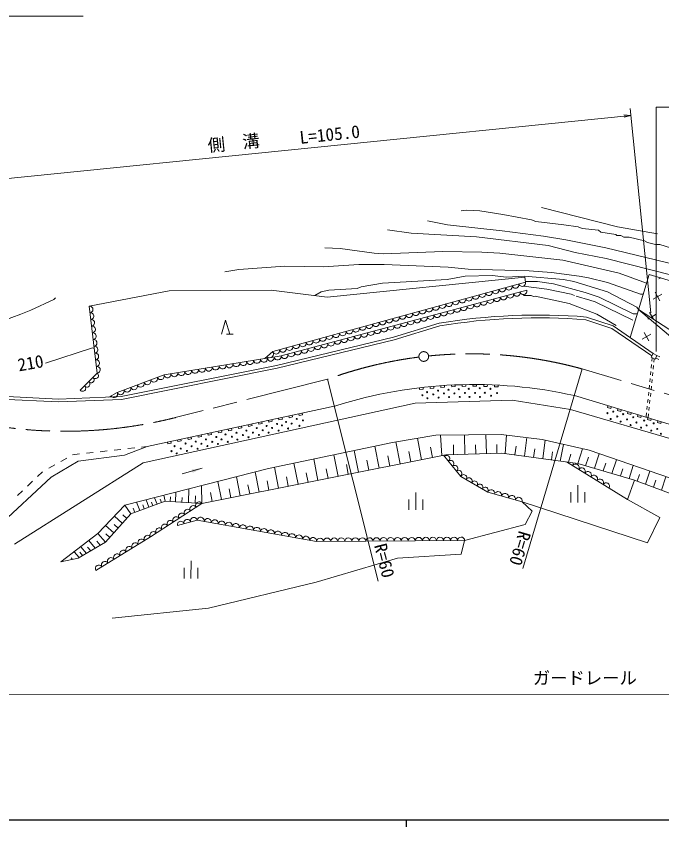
# Model space of a CAD drawing. Units: millimetres, scale not verified. Extents: x 40000 to 680000, y 20000 to 380000.
# Drawn here: x 211822 to 304820, y 204000 to 320800 of the extents above; entities that cross this region are included whole.
import ezdxf
from ezdxf.enums import TextEntityAlignment as Align

# ---------------------------------------------------------------- set-up
doc = ezdxf.new("R2010")
doc.units = ezdxf.units.MM
doc.header["$LTSCALE"] = 1000
doc.linetypes.add('CHAIN', pattern=[18.5, 12, -1.5, 3.5, -1.5])
for name, color, linetype, lineweight in [('M-BGD', 7, 'Continuous', 13), ('M-BMK', 2, 'CHAIN', 13), ('M-STR-HTXT', 7, 'Continuous', 13), ('M-TTL-BAND', 7, 'Continuous', 25)]:
    doc.layers.add(name, color=color, linetype=linetype, lineweight=lineweight)
doc.styles.add('ＭＳ ゴシック', font='')
doc.styles.get('ＭＳ ゴシック').set_extended_font_data('MS Gothic')

# ---------------------------------------------------------------- blocks, each defined once
blk = doc.blocks.new('針葉樹林')
at = {"color": 7, "linetype": 'Continuous', "lineweight": 13}
for p, q in [((-0.6, -1), (0, 1)), ((0, 1), (0.6, -1)), ((0.1, -1), (1.1, -1))]:
    blk.add_line(p, q, dxfattribs=at)
blk = doc.blocks.new('荒地')
at = {"color": 7, "linetype": 'Continuous', "lineweight": 13}
for p, q in [((0, -1.25), (0, 1.25)), ((-1, 0.25), (-1, -1.25)), ((1, 0.25), (1, -1.25))]:
    blk.add_line(p, q, dxfattribs=at)
blk = doc.blocks.new('filled_arrow')
at = {"color": 0, "linetype": 'Continuous', "lineweight": -2}
blk.add_solid([(7.5, 1.25), (0, 0), (7.5, -1.25)], dxfattribs=at)
blk = doc.blocks.new('open_arrow')
at = {"color": 0, "linetype": 'Continuous', "lineweight": -2}
blk.add_lwpolyline([(7.5, 1.25), (0, 0), (7.5, -1.25)], dxfattribs=at)

msp = doc.modelspace()

# ---------------------------------------------------------------- linework, layer by layer
at = {"layer": 'M-BGD'}
for p, q in [((256609, 280303), (285111, 283176)), ((285057, 283351), (282432, 283182)), ((285111, 283176), (285178, 282501)), ((303006, 283605), (300268, 274503)), ((303006, 283605), (307020, 282404)), ((304381, 282944), (304669, 283108)), ((285178, 282501), (248785, 272484)), ((222319, 279033), (233833, 281235)), ((233833, 281235), (248565, 281319)), ((248565, 281319), (256609, 280303)), ((249982, 271843), (285364, 281321)), ((303586, 280051), (304815, 280750)), ((304550, 279786), (303851, 281015)), ((223488, 269364), (222319, 279033)), ((306800, 275068), (301484, 278544)), ((301484, 278544), (306421, 274352)), ((303605, 277158), (303056, 278123)), ((297631, 275819), (293902, 277062)), ((297808, 276182), (293982, 277457)), ((302791, 277159), (302985, 277269)), ((303225, 277406), (304020, 277858)), ((266167, 274561), (272758, 276571)), ((266273, 274175), (272849, 276180)), ((303395, 271842), (297631, 275819)), ((303575, 272202), (297808, 276182)), ((249304, 270476), (266167, 274561)), ((301996, 274266), (303225, 274965)), ((302960, 274001), (302261, 275230)), ((249391, 270085), (266273, 274175)), ((248785, 272484), (247628, 271462)), ((303575, 272202), (303307, 271665)), ((304112, 271934), (303575, 272202)), ((233118, 269111), (249982, 271843)), ((303307, 271665), (303844, 271397)), ((303450, 271594), (303399, 271096)), ((303736, 271451), (303685, 270954)), ((303844, 271397), (304112, 271934)), ((304378, 271348), (303933, 271576)), ((304557, 271706), (304112, 271934)), ((226927, 265992), (249304, 270476)), ((226974, 265594), (249391, 270085)), ((303348, 270599), (303296, 270102)), ((303633, 270456), (303582, 269959)), ((221049, 266926), (223488, 269364)), ((226372, 266581), (233118, 269111)), ((303245, 269604), (303194, 269107)), ((303531, 269462), (303480, 268964)), ((271964, 267474), (271986, 267225)), ((272992, 267556), (273014, 267307)), ((273507, 267592), (273529, 267343)), ((274538, 267650), (274559, 267401)), ((275046, 267673), (275045, 267423)), ((276078, 267708), (276077, 267458)), ((276594, 267719), (276593, 267469)), ((277626, 267730), (277624, 267480)), ((278140, 267477), (277624, 267480)), ((278142, 267729), (278140, 267477)), ((279173, 267715), (279172, 267465)), ((279689, 267702), (279688, 267452)), ((280721, 267665), (280720, 267415)), ((281237, 267640), (281235, 267390)), ((303040, 267615), (302989, 267117)), ((303142, 268610), (303091, 268112)), ((303326, 267472), (303275, 266975)), ((303428, 268467), (303377, 267969)), ((225183, 265923), (226372, 266581)), ((269911, 267260), (269933, 267011)), ((270445, 267070), (269933, 267011)), ((270424, 267319), (270445, 267070)), ((271450, 267426), (271472, 267177)), ((271986, 267225), (271472, 267177)), ((273529, 267343), (273014, 267307)), ((275045, 267423), (274559, 267401)), ((276593, 267469), (276077, 267458)), ((279688, 267452), (279172, 267465)), ((281235, 267390), (280720, 267415)), ((302937, 266620), (302886, 266123)), ((303223, 266477), (303172, 265980)), ((209531, 265634), (217912, 265233)), ((209583, 266032), (217913, 265633)), ((217912, 265233), (226974, 265594)), ((217913, 265633), (226927, 265992)), ((269309, 265063), (283279, 265487)), ((283279, 265487), (291661, 264132)), ((312424, 260005), (292248, 266130)), ((302835, 265625), (302783, 265128)), ((303121, 265483), (303070, 264985)), ((230108, 256427), (269309, 265063)), ((257867, 264662), (230701, 258798)), ((291661, 264132), (311896, 258205)), ((297052, 264671), (296979, 264432)), ((296979, 264432), (297459, 264286)), ((297532, 264526), (297459, 264286)), ((298493, 264234), (298420, 263995)), ((298420, 263995), (298901, 263849)), ((298973, 264088), (298901, 263849)), ((302732, 264631), (302681, 264133)), ((303019, 264488), (302967, 263991)), ((249620, 262882), (249673, 262637)), ((250105, 262986), (250158, 262742)), ((251075, 263196), (251128, 262951)), ((251613, 263056), (251128, 262951)), ((251560, 263301), (251613, 263056)), ((252530, 263510), (252583, 263266)), ((253068, 263370), (252583, 263266)), ((253016, 263615), (253068, 263370)), ((299934, 263797), (299861, 263557)), ((299861, 263557), (300342, 263412)), ((300414, 263651), (300342, 263412)), ((301375, 263359), (301302, 263120)), ((301302, 263120), (301783, 262974)), ((301855, 263213), (301783, 262974)), ((302578, 263139), (302564, 262998)), ((302629, 263636), (302578, 263139)), ((302816, 262922), (302744, 262682)), ((302865, 262996), (302856, 262910)), ((302916, 263493), (302865, 262996)), ((244284, 261730), (244336, 261485)), ((245254, 261939), (245307, 261695)), ((245792, 261800), (245307, 261695)), ((245739, 262044), (245792, 261800)), ((246709, 262253), (246762, 262009)), ((247247, 262114), (246762, 262009)), ((247194, 262358), (247247, 262114)), ((248164, 262568), (248217, 262323)), ((248702, 262428), (248217, 262323)), ((248650, 262672), (248702, 262428)), ((250158, 262742), (249673, 262637)), ((302744, 262682), (303224, 262537)), ((303297, 262776), (303224, 262537)), ((304257, 262484), (304185, 262245)), ((304185, 262245), (304665, 262099)), ((304738, 262338), (304665, 262099)), ((238462, 260473), (238515, 260229)), ((239433, 260683), (239485, 260438)), ((239970, 260543), (239485, 260438)), ((239918, 260787), (239970, 260543)), ((240888, 260997), (240941, 260753)), ((241426, 260857), (240941, 260753)), ((241373, 261102), (241426, 260857)), ((242343, 261311), (242396, 261067)), ((242881, 261171), (242396, 261067)), ((242828, 261416), (242881, 261171)), ((243799, 261625), (243851, 261381)), ((244336, 261485), (243851, 261381)), ((272291, 260444), (281702, 260545)), ((276454, 257677), (276377, 260488)), ((279569, 257771), (279494, 260521)), ((281702, 260545), (287570, 259803)), ((233611, 259426), (233664, 259182)), ((234096, 259531), (234149, 259287)), ((235067, 259740), (235119, 259496)), ((235604, 259601), (235119, 259496)), ((235552, 259845), (235604, 259601)), ((236522, 260055), (236575, 259810)), ((237060, 259915), (236575, 259810)), ((237007, 260159), (237060, 259915)), ((237977, 260369), (238030, 260124)), ((238515, 260229), (238030, 260124)), ((248175, 255621), (266018, 259398)), ((266018, 259398), (272291, 260444)), ((267151, 256283), (266514, 259481)), ((270224, 256896), (269606, 259996)), ((273142, 257478), (272941, 260451)), ((282278, 257772), (282438, 260452)), ((285034, 257400), (285395, 260078)), ((287570, 259803), (294350, 258252)), ((287667, 257045), (288025, 259699)), ((224918, 258161), (223924, 258051)), ((226906, 258380), (225912, 258270)), ((230701, 258798), (227399, 257529)), ((228894, 258599), (227900, 258489)), ((230701, 258798), (229888, 258708)), ((234149, 259287), (233664, 259182)), ((261136, 255084), (260508, 258232)), ((264122, 255679), (263487, 258863)), ((271782, 257206), (271483, 258707)), ((274838, 257628), (274800, 259015)), ((278015, 257724), (277979, 259039)), ((281070, 257817), (281036, 259062)), ((283663, 257585), (283836, 258869)), ((286354, 257223), (286519, 258448)), ((290191, 256705), (290665, 259095)), ((292729, 256363), (293418, 258465)), ((294350, 258252), (308509, 253379)), ((219107, 257135), (218238, 256640)), ((220942, 257722), (219948, 257613)), ((227399, 257529), (220763, 256707)), ((222930, 257941), (221936, 257832)), ((273725, 257594), (238575, 250585)), ((255290, 253918), (254676, 256997)), ((258192, 254497), (257571, 257610)), ((265636, 255981), (265345, 257437)), ((268687, 256589), (268392, 258067)), ((275866, 254474), (273388, 257527)), ((281786, 257838), (273725, 257594)), ((292731, 256363), (281786, 257838)), ((288932, 256875), (289089, 258044)), ((291403, 256542), (291724, 257677)), ((293852, 256034), (294249, 257246)), ((295132, 255658), (295817, 257747)), ((211566, 244743), (230108, 256427)), ((217369, 256146), (216499, 255652)), ((220763, 256707), (216833, 254381)), ((249609, 252786), (249009, 255797)), ((252429, 253348), (251822, 256393)), ((259663, 254790), (259381, 256204)), ((262628, 255381), (262342, 256816)), ((299873, 251178), (291097, 256587)), ((300893, 253968), (292731, 256363)), ((296388, 255290), (296751, 256396)), ((297642, 254922), (298289, 256896)), ((300099, 254201), (300710, 256063)), ((215630, 255157), (214902, 254471)), ((227483, 250331), (248175, 255621)), ((238620, 255665), (235736, 254839)), ((246829, 252231), (246251, 255129)), ((253859, 253633), (253585, 255006)), ((256740, 254207), (256462, 255601)), ((298872, 254561), (299200, 255563)), ((301293, 253818), (301598, 254748)), ((302466, 253380), (303079, 255248)), ((216833, 254381), (198327, 237118)), ((214175, 253785), (213447, 253099)), ((241387, 251146), (240867, 253753)), ((244089, 251685), (243540, 254436)), ((248218, 252508), (247953, 253841)), ((251018, 253066), (250749, 254419)), ((279745, 252214), (275866, 254474)), ((299873, 251178), (300893, 253968)), ((300893, 253968), (312209, 249735)), ((303616, 252949), (303945, 253950)), ((304765, 252520), (305398, 254450)), ((212720, 252413), (211992, 251727)), ((236660, 250711), (236669, 252679)), ((238575, 250585), (238492, 253145)), ((242737, 251415), (242479, 252709)), ((245458, 251958), (245196, 253271)), ((232106, 250488), (231758, 251424)), ((232750, 250728), (232578, 251191)), ((233301, 250932), (233108, 251769)), ((233981, 250888), (234025, 251559)), ((234748, 250837), (234838, 252211)), ((235687, 250775), (235731, 251446)), ((237601, 250649), (237669, 251681)), ((240055, 250880), (239800, 252155)), ((284718, 250839), (279745, 252214)), ((304530, 248553), (299873, 251178)), ((223589, 246267), (227483, 250331)), ((228309, 249077), (227483, 250331)), ((233301, 250932), (228309, 249077)), ((229606, 249559), (229160, 250760)), ((230265, 249804), (230053, 250374)), ((230917, 250047), (230523, 251108)), ((231176, 245772), (238575, 250585)), ((231515, 250269), (231327, 250774)), ((238575, 250585), (233301, 250932)), ((286157, 249485), (284718, 250839)), ((284718, 250839), (302752, 244913)), ((228309, 249077), (224666, 244996)), ((227745, 248445), (227194, 248937)), ((228887, 249292), (228650, 249932)), ((285141, 247537), (286157, 249485)), ((227108, 247732), (225968, 248750)), ((237888, 248200), (235055, 247391)), ((255090, 245097), (237888, 248200)), ((302752, 244913), (304530, 248553)), ((225869, 246343), (224679, 247405)), ((226490, 247039), (225912, 247555)), ((276421, 245251), (285141, 247537)), ((218255, 242161), (223589, 246267)), ((223283, 240949), (231176, 245772)), ((224666, 244996), (223589, 246267)), ((225291, 245696), (224708, 246216)), ((224666, 244996), (220754, 242703)), ((221936, 243396), (221115, 244363)), ((222564, 243764), (222106, 244302)), ((223201, 244137), (222260, 245245)), ((223929, 244564), (223415, 245169)), ((276421, 245251), (255090, 245097)), ((275913, 243304), (276421, 245251)), ((220901, 242789), (220178, 243641)), ((221388, 243074), (220979, 243556)), ((266769, 242711), (275913, 243304)), ((220754, 242703), (218255, 242161)), ((219953, 242529), (219747, 242772)), ((255022, 239229), (266769, 242711)), ((239541, 235485), (255022, 239229)), ((225621, 234075), (239541, 235485))]:
    msp.add_line(p, q, dxfattribs=at)
for points in [[(287512, 293257), (298434, 290463), (304191, 289447)], [(275913, 292749), (276675, 292834), (278622, 292749), (281924, 292241), (286073, 291479), (286665, 291225), (290729, 290717), (292761, 290463), (293354, 290209), (295725, 289955), (296063, 289701), (298180, 289363), (298349, 289193), (298942, 289193), (299365, 288939), (300127, 288939), (302329, 288431), (302752, 288177), (303937, 287923), (304530, 287923), (306054, 287415), (306901, 287415), (307239, 287246)], [(271087, 291310), (273965, 290717), (281839, 289871), (287766, 289109), (290983, 288601), (296741, 287415), (306901, 284960)], [(265329, 290040), (268716, 289532), (278114, 289024), (288443, 287754), (292338, 286738), (296825, 285891), (306477, 283436)], [(256270, 287415), (258471, 287331), (263382, 286653), (264737, 286569), (273288, 286907), (278876, 286823), (281501, 286653), (290560, 285637), (298688, 283775), (302624, 282335)], [(241877, 283944), (243909, 284283), (250513, 284791), (256101, 284706), (261181, 285045), (264821, 285045), (274050, 284621), (276929, 284367), (285734, 284113), (288951, 283859), (292931, 283351), (294285, 283097), (296995, 282420), (301736, 280727), (302140, 280727)], [(282432, 283182), (280400, 283436), (276505, 283351), (273881, 282843), (264567, 282335), (261519, 281827), (260927, 281573), (256863, 281319), (255762, 281065), (254831, 280557)], [(285057, 283351), (290645, 282843), (292169, 282589), (296995, 281065), (301228, 278864), (301484, 278544)], [(292253, 280557), (291745, 280727), (288274, 281489), (284887, 281912)], [(285141, 282589), (286919, 282589), (289205, 282251), (293777, 280981), (295809, 280303), (300720, 277933), (301300, 277933)], [(284887, 280557), (285988, 280557), (286327, 280388), (286581, 280473), (291479, 279416)], [(292507, 280473), (294455, 279880), (295217, 279626), (300635, 277001)], [(217493, 280219), (217239, 279965), (213937, 278441), (212497, 277848), (209873, 276917), (202591, 275139)], [(291479, 279416), (295471, 277848), (298265, 276239)], [(216053, 270821), (222827, 273022), (223081, 272937)]]:
    msp.add_lwpolyline(points, dxfattribs=at)
for centre in [(271006, 266627), (271908, 266306), (272590, 266847), (273432, 266446), (274094, 266967), (274956, 266446), (275577, 267048), (276460, 266526), (277001, 267108), (277923, 266526), (278605, 267188), (279327, 266546), (280129, 267108), (281091, 266486), (270344, 266185), (271066, 265744), (272670, 265845), (274174, 265925), (275718, 265945), (277121, 265945), (278625, 265945), (280229, 266105), (252239, 262777), (296991, 263599), (297452, 262757), (297833, 263820), (298415, 263118), (299257, 263459), (300700, 263018), (247888, 261754), (249392, 262055), (250094, 261835), (250695, 262336), (251497, 262095), (252620, 261774), (253121, 262556), (298896, 262396), (299818, 262697), (300319, 261895), (301161, 262256), (302284, 262536), (302625, 261835), (303648, 262135), (241973, 260531), (243557, 260772), (244480, 260451), (244981, 261093), (245923, 260792), (246465, 261454), (246785, 260471), (247327, 261133), (248169, 260792), (248670, 261474), (249613, 261093), (250976, 261393), (301843, 261514), (303307, 261093), (304169, 261333), (304690, 260632), (236219, 259228), (237683, 259509), (239146, 259810), (240069, 259469), (240650, 260170), (241392, 259830), (242294, 259469), (242896, 260211), (243678, 259789), (245282, 260130), (234194, 258125), (234635, 258847), (235517, 258506), (236420, 258165), (237081, 258827), (237943, 258466), (238505, 259188), (239367, 258867), (240871, 259168), (234936, 257805)]:
    msp.add_circle(centre, 75, dxfattribs=at)
for centre, radius, start, end in [((281827, 281576), 497, 195.00672, 15.77294), ((282785, 281839), 497, 195.00672, 15.77294), ((283743, 282103), 497, 195.00672, 15.77294), ((284700, 282366), 497, 195.00672, 15.77294), ((277038, 280257), 497, 195.00672, 15.77294), ((277996, 280521), 497, 195.00672, 15.77294), ((278954, 280785), 497, 195.00672, 15.77294), ((279912, 281048), 497, 195.00672, 15.77294), ((280869, 281312), 497, 195.00672, 15.77294), ((282018, 280420), 495, 194.41832, 15.57366), ((282974, 280676), 495, 194.41832, 15.57366), ((283931, 280932), 495, 194.41832, 15.57366), ((284887, 281188), 495, 194.41832, 15.57366), ((273208, 279203), 497, 195.00672, 15.77294), ((274165, 279467), 497, 195.00672, 15.77294), ((275123, 279730), 497, 195.00672, 15.77294), ((276081, 279994), 497, 195.00672, 15.77294), ((277237, 279139), 495, 194.41832, 15.57366), ((278193, 279395), 495, 194.41832, 15.57366), ((279149, 279651), 495, 194.41832, 15.57366), ((280106, 279907), 495, 194.41832, 15.57366), ((281062, 280163), 495, 194.41832, 15.57366), ((222390, 278551), 487, 275.38724, 98.40882), ((222507, 277584), 487, 275.38724, 98.40882), ((268419, 277885), 497, 195.00672, 15.77294), ((269377, 278149), 497, 195.00672, 15.77294), ((270334, 278412), 497, 195.00672, 15.77294), ((271292, 278676), 497, 195.00672, 15.77294), ((272250, 278939), 497, 195.00672, 15.77294), ((272456, 277858), 495, 194.41832, 15.57366), ((273412, 278114), 495, 194.41832, 15.57366), ((274368, 278370), 495, 194.41832, 15.57366), ((275324, 278626), 495, 194.41832, 15.57366), ((276281, 278883), 495, 194.41832, 15.57366), ((222624, 276618), 487, 275.38724, 98.40882), ((264588, 276830), 497, 195.00672, 15.77294), ((265546, 277094), 497, 195.00672, 15.77294), ((266504, 277358), 497, 195.00672, 15.77294), ((267461, 277621), 497, 195.00672, 15.77294), ((268631, 276833), 495, 194.41832, 15.57366), ((269587, 277090), 495, 194.41832, 15.57366), ((270543, 277346), 495, 194.41832, 15.57366), ((271499, 277602), 495, 194.41832, 15.57366), ((286979, 190627), 87112, 85.38884, 99.39572), ((286979, 190627), 86712, 85.42085, 99.37828), ((222741, 275651), 487, 275.38724, 98.40882), ((260757, 275776), 497, 195.00672, 15.77294), ((261715, 276040), 497, 195.00672, 15.77294), ((262673, 276303), 497, 195.00672, 15.77294), ((263630, 276567), 497, 195.00672, 15.77294), ((263849, 275553), 495, 194.41832, 15.57366), ((264806, 275809), 495, 194.41832, 15.57366), ((265762, 276065), 495, 194.41832, 15.57366), ((266718, 276321), 495, 194.41832, 15.57366), ((267674, 276577), 495, 194.41832, 15.57366), ((222858, 274684), 487, 275.38724, 98.40882), ((255969, 274458), 497, 195.00672, 15.77294), ((256926, 274722), 497, 195.00672, 15.77294), ((257884, 274985), 497, 195.00672, 15.77294), ((258842, 275249), 497, 195.00672, 15.77294), ((259800, 275512), 497, 195.00672, 15.77294), ((260024, 274528), 495, 194.41832, 15.57366), ((260981, 274784), 495, 194.41832, 15.57366), ((261937, 275040), 495, 194.41832, 15.57366), ((262893, 275296), 495, 194.41832, 15.57366), ((222975, 273717), 487, 275.38724, 98.40882), ((252138, 273403), 497, 195.00672, 15.77294), ((253096, 273667), 497, 195.00672, 15.77294), ((254053, 273931), 497, 195.00672, 15.77294), ((255011, 274194), 497, 195.00672, 15.77294), ((255243, 273247), 495, 194.41832, 15.57366), ((256199, 273503), 495, 194.41832, 15.57366), ((257156, 273760), 495, 194.41832, 15.57366), ((258112, 274016), 495, 194.41832, 15.57366), ((259068, 274272), 495, 194.41832, 15.57366), ((223092, 272750), 487, 275.38724, 98.40882), ((223209, 271783), 487, 275.38724, 98.40882), ((248340, 272138), 564, 225.55355, 37.85348), ((249265, 272613), 497, 195.00672, 15.77294), ((250222, 272876), 497, 195.00672, 15.77294), ((251180, 273140), 497, 195.00672, 15.77294), ((251418, 272223), 495, 194.41832, 15.57366), ((252374, 272479), 495, 194.41832, 15.57366), ((253330, 272735), 495, 194.41832, 15.57366), ((254287, 272991), 495, 194.41832, 15.57366), ((223326, 270816), 487, 275.38724, 98.40882), ((244526, 270962), 502, 189.48507, 8.91888), ((245518, 271122), 502, 189.48507, 8.91888), ((246510, 271283), 502, 189.48507, 8.91888), ((247502, 271444), 502, 189.48507, 8.91888), ((248494, 271605), 502, 189.48507, 8.91888), ((249486, 271765), 502, 189.48507, 8.91888), ((250462, 271966), 495, 194.41832, 15.57366), ((223443, 269849), 487, 275.38724, 98.40882), ((237582, 269837), 502, 189.48507, 8.91888), ((238574, 269997), 502, 189.48507, 8.91888), ((239566, 270158), 502, 189.48507, 8.91888), ((240558, 270319), 502, 189.48507, 8.91888), ((241550, 270480), 502, 189.48507, 8.91888), ((242542, 270640), 502, 189.48507, 8.91888), ((243534, 270801), 502, 189.48507, 8.91888), ((222619, 268404), 436, 216.52239, 53.43844), ((223229, 269014), 436, 216.52239, 53.43844), ((231667, 268583), 515, 202.2053, 18.90679), ((232631, 268944), 515, 202.2053, 18.90679), ((233614, 269194), 502, 189.48507, 8.91888), ((234606, 269355), 502, 189.48507, 8.91888), ((235598, 269515), 502, 189.48507, 8.91888), ((236590, 269676), 502, 189.48507, 8.91888), ((221399, 267185), 436, 216.52239, 53.43844), ((222009, 267795), 436, 216.52239, 53.43844), ((228776, 267499), 515, 202.2053, 18.90679), ((229740, 267860), 515, 202.2053, 18.90679), ((230704, 268222), 515, 202.2053, 18.90679), ((277782, 201558), 66172, 77.37297, 107.51606), ((225909, 266357), 515, 212.07114, 25.90679), ((226849, 266776), 515, 202.2053, 18.90679), ((227813, 267137), 515, 202.2053, 18.90679), ((273807, 257055), 463, 304.49234, 133.6446), ((274389, 256338), 463, 304.49234, 133.6446), ((274971, 255621), 463, 304.49234, 133.6446), ((291527, 256304), 516, 330.10015, 17.51256), ((292405, 255763), 516, 330.10015, 146.6056), ((275553, 254904), 463, 304.49234, 133.6446), ((276279, 254290), 452, 323.61061, 155.93849), ((293283, 255222), 516, 330.10015, 146.6056), ((294160, 254681), 516, 330.10015, 146.6056), ((295038, 254140), 516, 330.10015, 146.6056), ((277054, 253838), 452, 323.61061, 155.93849), ((277830, 253386), 452, 323.61061, 155.93849), ((295916, 253599), 516, 330.10015, 146.6056), ((296793, 253058), 516, 330.10015, 146.6056), ((278606, 252934), 452, 323.61061, 155.93849), ((279382, 252482), 452, 323.61061, 155.93849), ((280238, 252061), 516, 346.34237, 162.74927), ((281233, 251786), 516, 346.34237, 162.74927), ((282227, 251511), 516, 346.34237, 162.74927), ((283222, 251236), 516, 346.34237, 162.74927), ((284216, 250961), 516, 346.34237, 162.74927), ((237336, 249791), 490, 31.93265, 214.16107), ((238158, 250326), 490, 31.93265, 214.16107), ((235692, 248721), 490, 31.93265, 214.16107), ((236514, 249256), 490, 31.93265, 214.16107), ((234048, 247652), 490, 31.93265, 214.16107), ((234870, 248187), 490, 31.93265, 214.16107), ((235525, 247534), 491, 14.91606, 196.97473), ((236469, 247804), 491, 14.91606, 196.97473), ((237413, 248074), 491, 14.91606, 196.97473), ((238391, 248095), 514, 351.36702, 168.18151), ((239403, 247913), 514, 351.36702, 168.18151), ((240415, 247730), 514, 351.36702, 168.18151), ((241427, 247547), 514, 351.36702, 168.18151), ((242439, 247365), 514, 351.36702, 168.18151), ((243451, 247182), 514, 351.36702, 168.18151), ((231582, 246047), 490, 31.93265, 214.16107), ((232404, 246582), 490, 31.93265, 214.16107), ((233226, 247117), 490, 31.93265, 214.16107), ((244463, 247000), 514, 351.36702, 168.18151), ((245474, 246817), 514, 351.36702, 168.18151), ((246486, 246635), 514, 351.36702, 168.18151), ((247498, 246452), 514, 351.36702, 168.18151), ((248510, 246270), 514, 351.36702, 168.18151), ((249522, 246087), 514, 351.36702, 168.18151), ((229868, 244956), 514, 32.99672, 209.86241), ((230745, 245492), 514, 32.99672, 209.86241), ((250534, 245905), 514, 351.36702, 168.18151), ((251546, 245722), 514, 351.36702, 168.18151), ((252557, 245540), 514, 351.36702, 168.18151), ((253569, 245357), 514, 351.36702, 168.18151), ((254581, 245175), 514, 351.36702, 168.18151), ((255598, 245093), 508, 1.31129, 179.51582), ((256613, 245100), 508, 1.31129, 179.51582), ((257629, 245108), 508, 1.31129, 179.51582), ((258645, 245115), 508, 1.31129, 179.51582), ((259661, 245122), 508, 1.31129, 179.51582), ((260676, 245130), 508, 1.31129, 179.51582), ((261692, 245137), 508, 1.31129, 179.51582), ((262708, 245144), 508, 1.31129, 179.51582), ((263724, 245152), 508, 1.31129, 179.51582), ((264739, 245159), 508, 1.31129, 179.51582), ((265755, 245166), 508, 1.31129, 179.51582), ((266771, 245174), 508, 1.31129, 179.51582), ((267787, 245181), 508, 1.31129, 179.51582), ((268802, 245188), 508, 1.31129, 179.51582), ((269818, 245196), 508, 1.31129, 179.51582), ((270834, 245203), 508, 1.31129, 179.51582), ((271850, 245210), 508, 1.31129, 179.51582), ((272866, 245218), 508, 1.31129, 179.51582), ((273881, 245225), 508, 1.31129, 179.51582), ((274897, 245232), 508, 1.31129, 179.51582), ((275913, 245240), 508, 1.31129, 179.51582), ((228114, 243884), 514, 32.99672, 209.86241), ((228991, 244420), 514, 32.99672, 209.86241), ((226360, 242812), 514, 32.99672, 209.86241), ((227237, 243348), 514, 32.99672, 209.86241), ((224606, 241741), 514, 32.99672, 209.86241), ((225483, 242277), 514, 32.99672, 209.86241), ((223729, 241205), 514, 32.99672, 209.86241)]:
    msp.add_arc(centre, radius, start, end, dxfattribs=at)
at = {"layer": 'M-BMK'}
for p, q in [((334417, 257782), (293351, 269975)), ((256683, 268489), (234898, 263001))]:
    msp.add_line(p, q, dxfattribs=at)
msp.add_circle((270526, 271766), 700, dxfattribs=at)
for centre, radius, start, end in [((277330, 212153), 60000, 74.51376, 95.84324), ((277330, 212153), 60000, 97.18015, 110.12804), ((218870, 325946), 64954, 253.07231, 284.28561)]:
    msp.add_arc(centre, radius, start, end, dxfattribs=at)
at = {"layer": 'M-STR-HTXT'}
for p, q in [((303239, 278037), (300255, 307511)), ((198185, 296172), (300356, 306516)), ((293354, 269974), (284820, 241213)), ((256683, 268489), (263949, 239382)), ((210509, 223072), (396700, 223150))]:
    msp.add_line(p, q, dxfattribs=at)
for points in [[(184920, 274761), (184920, 320800), (221487, 320800)], [(303998, 272476), (303998, 307703), (339927, 307703)]]:
    msp.add_lwpolyline(points, dxfattribs=at)
at = {"layer": 'M-TTL-BAND'}
for p, q in [((40000, 205000), (579000, 205000)), ((268000, 205000), (268000, 204000))]:
    msp.add_line(p, q, dxfattribs=at)

# ---------------------------------------------------------------- block references
at = {"layer": 'M-BGD'}
for name, p, xscale, yscale, rotation in [('針葉樹林', (241992, 275993), 1000, 1000, 359.947), ('filled_arrow', (238620, 255665), 200, 200, 196), ('荒地', (292720, 251978), 1000, 1000, 359.947), ('荒地', (269380, 250899), 1000, 1000, 359.947), ('荒地', (237000, 241050), 1000, 1000, 359.947)]:
    msp.add_blockref(name, p, dxfattribs=dict(at, xscale=xscale, yscale=yscale, rotation=rotation))
at = {"layer": 'M-STR-HTXT', "xscale": 133, "yscale": 133, "rotation": 185.8}
msp.add_blockref('open_arrow', (300356, 306516), dxfattribs=at)
at = {"layer": 'M-STR-HTXT', "rotation": 90}
msp.add_blockref('open_arrow', (303998, 272476), dxfattribs=at)

# ---------------------------------------------------------------- texts
at = {"layer": 'M-BGD', "style": 'ＭＳ ゴシック'}
msp.add_text('210', height=1833, rotation=9.849, dxfattribs=at).set_placement((214141, 269391), align=Align.BOTTOM_CENTER)
at = {"layer": 'M-STR-HTXT', "style": 'ＭＳ ゴシック'}
for s, rotation, p in [('L=105.0', 6, (261477, 302763)), ('側\u3000溝', 6, (247035, 301468)), ('R=60', 253.48, (282299, 242143)), ('R=60', 284.313, (264059, 239579))]:
    msp.add_text(s, height=1833, rotation=rotation, dxfattribs=at).set_placement(p, align=Align.BOTTOM_RIGHT)
msp.add_text('ガードレール', height=1833, dxfattribs=at).set_placement((286230, 223975), align=Align.BOTTOM_LEFT)

doc.saveas('drawing.dxf')
